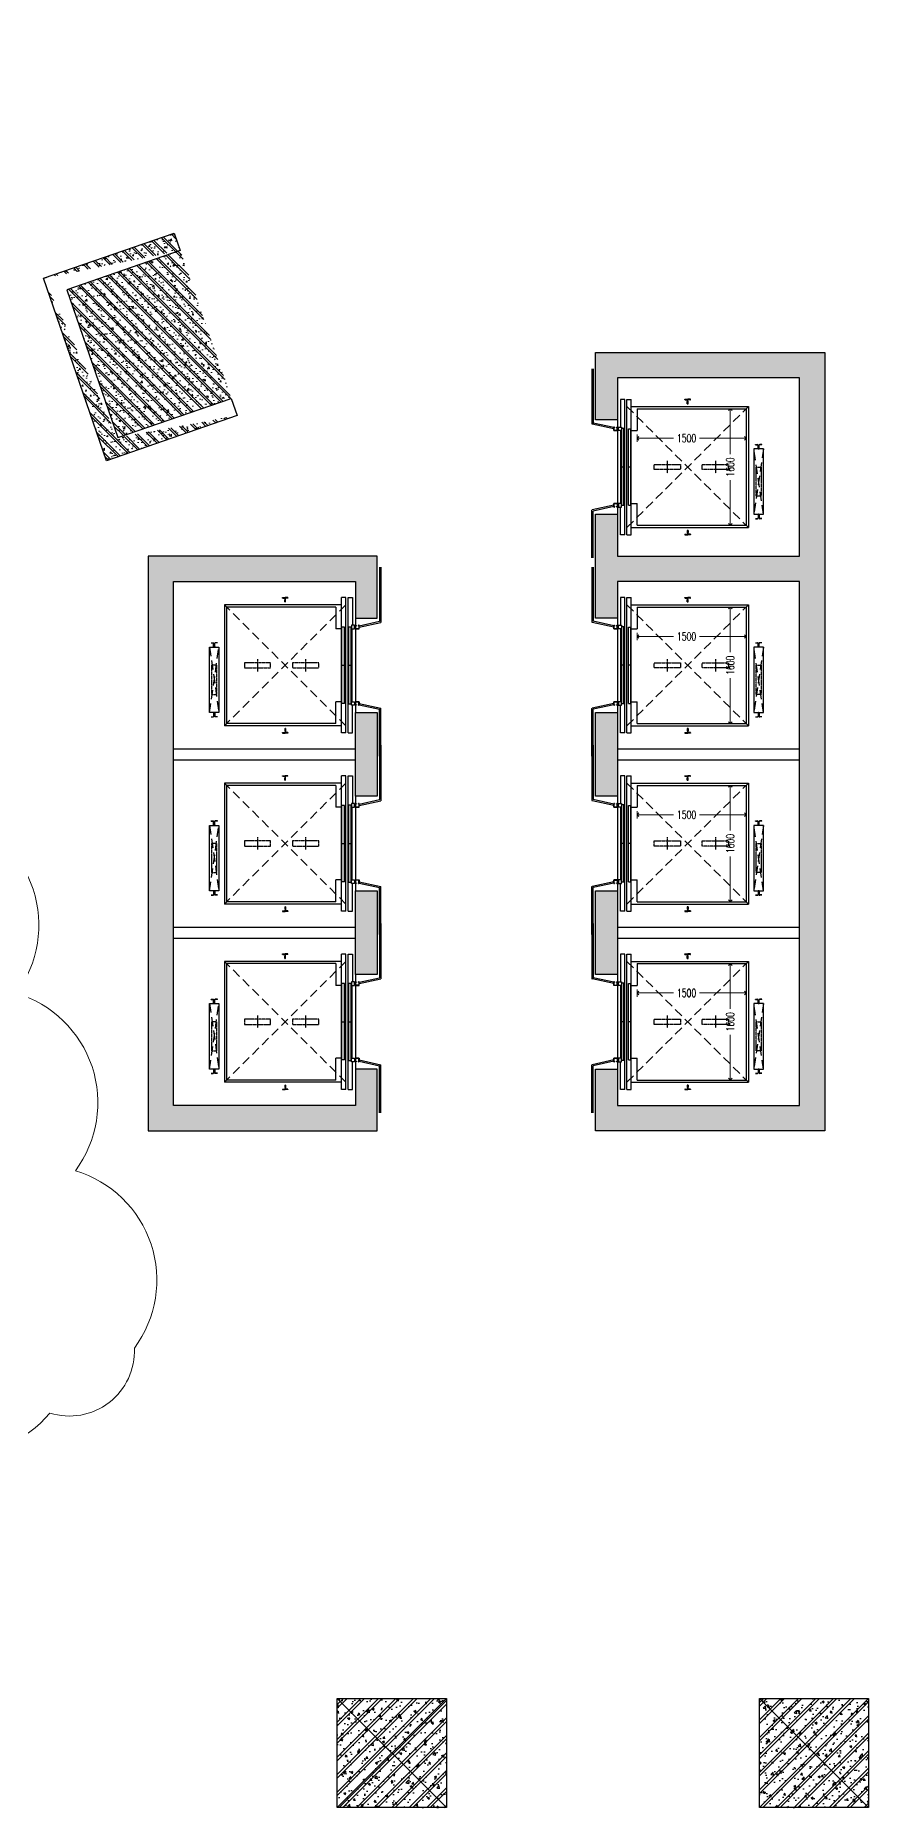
# Model space of a CAD drawing. Header units: millimetres. Extents: x 11689832 to 11802583, y 1023459 to 1173251.
# Drawn here: x 11762137 to 11773583, y 1023459 to 1047816 of the extents above; entities that cross this region are included whole.
import ezdxf

# ---------------------------------------------------------------- set-up
doc = ezdxf.new("R2010")
doc.units = ezdxf.units.MM
doc.header["$MEASUREMENT"] = 0
for name, pattern in [('xref.asix of  podium$0$xref.asix of  podium$0$Xref_ST_MBDV Cot vach 30.7.2022$0$CENTERX2', [4, 2.5, -0.5, 0.5, -0.5]), ('xref.asix of  podium$0$xref.asix of  podium$0$Xref_ST_MBDV Cot vach 30.7.2022$0$HIDDEN', [0.375, 0.25, -0.125]), ('xref.asix of  podium$0$xref.asix of  podium$0$Xref_ST_MBDV Cot vach 30.7.2022$0$PHANTOMX2', [5, 2.5, -0.5, 0.5, -0.5, 0.5, -0.5])]:
    doc.linetypes.add(name, pattern=pattern)
doc.layers.get('0').update_dxf_attribs({"linetype": 'CONTINUOUS', "lineweight": 13})
doc.layers.get('Defpoints').update_dxf_attribs({"color": 5, "linetype": 'CONTINUOUS', "lineweight": 13})
doc.layers.add('KT-Net cot vach', color=6, linetype='CONTINUOUS')
doc.layers.add('thang may block', color=36, linetype='CONTINUOUS')
doc.layers.add('KT-Net thay', color=7, linetype='CONTINUOUS', lineweight=25)
doc.layers.add('KT-Vat lieu', color=250, linetype='CONTINUOUS', lineweight=9)
doc.styles.add('xref.asix of  podium$0$xref.asix of  podium$0$Xref_ST_MBDV Cot vach 30.7.2022$0$DIM', font='vnsimli.shx', dxfattribs={"width": 0.7})
doc.dimstyles.new('xref.asix of  podium$0$xref.asix of  podium$0$Xref_ST_MBDV Cot vach 30.7.2022$0$CCU 1-100 A1', dxfattribs={"dimscale": 100, "dimtxt": 2.2, "dimasz": 1, "dimexe": 1, "dimexo": 0, "dimgap": 1, "dimtad": 1, "dimdec": 0, "dimdsep": 46, "dimtxsty": 'xref.asix of  podium$0$xref.asix of  podium$0$Xref_ST_MBDV Cot vach 30.7.2022$0$DIM', "dimblk1": 'xref.asix of  podium$0$xref.asix of  podium$0$Xref_ST_MBDV Cot vach 30.7.2022$0$_ARCHTICK', "dimblk2": 'xref.asix of  podium$0$xref.asix of  podium$0$Xref_ST_MBDV Cot vach 30.7.2022$0$_ARCHTICK', "dimsah": 1, "dimcen": 0, "dimdle": 1, "dimclrd": 256, "dimclre": 256, "dimclrt": 31, "dimadec": 0, "dimazin": 0, "dimtfac": 1, "dimtdec": 0, "dimtix": 1, "dimtmove": 2, "dimatfit": 3, "dimldrblk": 'xref.asix of  podium$0$xref.asix of  podium$0$Xref_ST_MBDV Cot vach 30.7.2022$0$_ARCHTICK', "dimfxl": 8, "dimtolj": 1, "dimarcsym": 0})

# ---------------------------------------------------------------- blocks, each defined once
blk = doc.blocks.new('*U69')
h = blk.add_hatch()
h.set_pattern_fill('VATLIEU04', color=250, scale=40, style=0, pattern_type=2)
h.set_pattern_definition([(49.99999999999999, (550, -550), (286.9040730403014, -25.10085399303804), [30, -330]), (355, (550, -550), (-55.50053344520001, 300.8768534800047), [24, -264]), (100.4514, (573.908672, -552.091736), (231.4037526856086, 275.7758168243814), [25.496076, -280.4568448]), (46.18420000000001, (550, -470), (426.8964194502578, -66.20760573160723), [45, -495]), (96.6356, (585.574698, -475.5173228), (373.8650822194813, 389.6471483601767), [38.2441152, -420.6852]), (351.1842, (550, -470), (373.8647780534509, 389.6474403701299), [36, -396]), (21, (590, -490), (238.7628208473847, -161.0475562661355), [30, -330]), (326.0000000000001, (590, -490), (97.32613276863269, 290.0600180187412), [24, -264]), (71.4514, (609.8968932, -503.4206424), (336.089051432596, 129.012198683981), [25.496076, -280.4568448]), (37.50000000000001, (550, -550), (4.863942126916267, 133.1575415325246), [0, -260.8, 0, -268, 0, -265]), (7.499999999999999, (550, -550), (105.2278149768594, 157.7646847529441), [0, -152.8, 0, -254.8, 0, -101]), (327.5, (460.8, -550), (213.5289744689636, -9.021948693751902), [0, -100, 0, -312, 0, -414]), (317.5, (420.8, -550), (233.2744677369545, 40.04199293292709), [0, -130, 0, -207.2, 0, -294]), (45, (550, -550), (-120.2081528017131, 120.2081528017131), []), (45, (550, -501), (-120.2081528017131, 120.2081528017131), [])])
h.paths.add_polyline_path([(-475, 475), (1025, 475), (1025, -1025), (-475, -1025)])
at = {"color": 6, "ltscale": 0.25}
blk.add_lwpolyline([(-475, 475), (1025, 475), (1025, -1025), (-475, -1025)], close=True, dxfattribs=at)
at = {"layer": 'Defpoints', "linetype": 'ByBlock', "ltscale": 30}
for p, q in [((1025, 475), (-475, -1025)), ((-475, 475), (1025, -1025))]:
    blk.add_line(p, q, dxfattribs=at)
blk = doc.blocks.new('xref.asix of  podium$0$xref.asix of  podium$0$MBCot-PN-flat-22')
at = {"layer": 'Defpoints'}
blk.add_lwpolyline([(56812.54421791434, -8149.406977008097, -0.52056705), (57623.37714929879, -10588.59381095693, -0.52056705), (58434.21008068509, -13027.78064490599, -0.52056705), (59245.04301206954, -15466.96747885493, -0.52056705), (60055.87594345398, -17906.15431280388, -0.52056705), (60866.70887483843, -20345.34114675294, -0.52056705), (61677.54180622473, -22784.52798070188, -0.52056705), (62488.37473760918, -25223.71481465083, -0.52056705), (63299.20766899362, -27662.90164859989, -0.52056705), (62139.01524112001, -28554.19372277649, -0.52056705), (59577.14106876217, -28344.7106004497, -0.52056705), (57015.26689640619, -28135.2274781228, -0.52056705), (54453.39272405021, -27925.7443557959, -0.52056705), (51891.51855169237, -27716.26123346901, -0.52056705), (49329.64437933639, -27506.77811114211, -0.52056705), (46767.77020697854, -27297.29498881532, -0.52056705), (46112.00171407312, -24927.08179078903, -0.52056705), (45584.60950364545, -22411.34334852058, -0.52056705), (45057.21729321592, -19895.60490625212, -0.52056705), (44529.82508278638, -17379.86646398366, -0.52056705), (44002.43287235871, -14864.12802171521, -0.52056705), (43475.04066192918, -12348.38957944675, -0.52056705), (42947.64845149964, -9832.651137178298, -0.52056705), (42607.05676106736, -8207.978660426103, -0.52056705)], format="xyb", dxfattribs=at)
at = {"layer": 'KT-Net cot vach'}
for p in [(66561.80540549755, -32951.61682704126), (72361.80540549755, -32951.61682704126)]:
    blk.add_blockref('*U69', p, dxfattribs=at)
blk = doc.blocks.new('xref.asix of  podium$0$xref.asix of  podium$0$Xref_ST_MBDV Cot vach 30.7.2022$0$_Open90')
at = {"color": 0, "linetype": 'ByBlock', "lineweight": -2}
for p, q in [((0, 0), (-1, 0)), ((-0.5, 0.5), (0, 0)), ((0, 0), (-0.5, -0.5))]:
    blk.add_line(p, q, dxfattribs=at)
blk = doc.blocks.new('*D48')
at = {"layer": 'Defpoints', "color": 5, "transparency": 16777216}
for p, q in [((-2230.006080747058, 1494.255069668558), (-2230.006080747058, 1595.840436880921)), ((-2180.006080747058, 1545.840436880921), (-1728.427059650542, 1545.840436880921)), ((-780.0060807470581, 1545.840436880921), (-1371.760392983876, 1545.840436880921)), ((-730.0060807470581, 1457.189424305085), (-730.0060807470581, 1595.840436880921))]:
    blk.add_line(p, q, dxfattribs=at)
at = {"layer": 'Defpoints', "color": 0, "transparency": 16777216}
for p in [(-2230.006080747058, 1545.840436880921), (-2230.006080747058, 1494.255069668558, -3.230259272854623e-06), (-730.0060807470581, 1457.189424305085, -3.230259272854623e-06)]:
    blk.add_point(p, dxfattribs=at)
at = {"layer": 'Defpoints', "color": 5, "transparency": 16777216, "xscale": 50, "yscale": 50, "zscale": 50, "rotation": 180}
blk.add_blockref('xref.asix of  podium$0$xref.asix of  podium$0$Xref_ST_MBDV Cot vach 30.7.2022$0$_Open90', (-2230.006080747058, 1545.840436880921), dxfattribs=at)
at = {"layer": 'Defpoints', "color": 5, "transparency": 16777216, "xscale": 50, "yscale": 50, "zscale": 50}
blk.add_blockref('xref.asix of  podium$0$xref.asix of  podium$0$Xref_ST_MBDV Cot vach 30.7.2022$0$_Open90', (-730.0060807470581, 1545.840436880921), dxfattribs=at)
at = {"layer": 'Defpoints', "color": 5, "transparency": 16777216, "insert": (-1550.093726317209, 1545.840436880921), "char_height": 110, "attachment_point": 5, "style": 'xref.asix of  podium$0$xref.asix of  podium$0$Xref_ST_MBDV Cot vach 30.7.2022$0$DIM'}
blk.add_mtext('\\A1;1500', dxfattribs=at)
blk = doc.blocks.new('xref.asix of  podium$0$xref.asix of  podium$0$Xref_ST_MBDV Cot vach 30.7.2022$0$_ARCHTICK')
at = {"color": 0, "linetype": 'ByBlock', "const_width": 0.15}
blk.add_lwpolyline([(-0.5, -0.5), (0.5, 0.5)], dxfattribs=at)
blk = doc.blocks.new('*D49')
at = {"layer": 'Defpoints', "color": 5, "transparency": 16777216}
for p, q in [((-879.0568600945994, 1950.002331897217), (-1000.172690610199, 1950.002331897217)), ((-950.1726906101993, 1900.002331897217), (-950.1726906101992, 1328.335665230491)), ((-950.172690610199, 400.0023318972127), (-950.1726906101991, 971.6689985638246)), ((-879.0568600945994, 350.0023318972127), (-1000.172690610199, 350.0023318972126))]:
    blk.add_line(p, q, dxfattribs=at)
at = {"layer": 'Defpoints', "color": 0, "transparency": 16777216}
for p in [(-879.0568600945994, 1950.002331897217, -3.230259272854623e-06), (-950.172690610199, 350.0023318972126), (-879.0568600945994, 350.0023318972127, -3.230259272854622e-06)]:
    blk.add_point(p, dxfattribs=at)
at = {"layer": 'Defpoints', "color": 5, "transparency": 16777216, "xscale": 50, "yscale": 50, "zscale": 50}
for p, rotation in [((-950.1726906101993, 1950.002331897217), 90), ((-950.172690610199, 350.0023318972126), 270)]:
    blk.add_blockref('xref.asix of  podium$0$xref.asix of  podium$0$Xref_ST_MBDV Cot vach 30.7.2022$0$_Open90', p, dxfattribs=dict(at, rotation=rotation))
at = {"layer": 'Defpoints', "color": 5, "transparency": 16777216, "insert": (-950.1726906088297, 1150.002331897158), "char_height": 110, "attachment_point": 5, "rotation": 90, "style": 'xref.asix of  podium$0$xref.asix of  podium$0$Xref_ST_MBDV Cot vach 30.7.2022$0$DIM'}
blk.add_mtext('\\A1;1600', dxfattribs=at)
blk = doc.blocks.new('xref.asix of  podium$0$xref.asix of  podium$0$Xref_ST_MBDV Cot vach 30.7.2022$0$TM 1000kg')
at = {"layer": 'thang may block'}
for p, q in [((-2849.992175524749, 2500.000000000007), (-2849.992175524298, 1742.237188449821)), ((-2831.992175524923, 2500.000000000007), (-2831.992175524298, 1754.380282491551)), ((-2849.992175524298, 1742.237188449821), (-2846.992175522784, 1742.237188449821)), ((-2846.992175522784, 1742.237188449821), (-2846.992175522784, 1739.237188449821)), ((-2550.006080747044, 1674.237188449821), (-2846.992175522784, 1739.237188449821)), ((-2550.006080747044, 1692.663264479774), (-2831.992175524298, 1754.380282491551)), ((-2499.992175525869, 1800.000000000007), (-2500.000000003725, 500.0000000000073)), ((-2849.992175524298, 557.7628115501939), (-2846.992175522784, 557.7628115501939)), ((-2849.992175524705, -99.9999999999909), (-2849.992175524298, 557.7628115501939)), ((-2550.006080747044, 625.7628115501939), (-2846.992175522784, 560.7628115501939)), ((-2846.992175522784, 557.7628115501939), (-2846.992175522784, 560.7628115501939)), ((-2550.006080747044, 607.3367355202427), (-2831.992175524298, 545.6197175084671)), ((-2831.992175524851, -99.99999999998909), (-2831.992175524298, 545.6197175084671))]:
    blk.add_line(p, q, dxfattribs=at)
at = {"layer": 'thang may block', "linetype": 'Continuous', "ltscale": 2}
for p, q in [((-2460.006080747058, 2080.002331897216, -3.230259272854623e-06), (-2460.006080747058, 1700.002331897216, -3.230259272854623e-06)), ((-2400.006080747058, 2080.002331897216, -3.230259272854623e-06), (-2460.006080747058, 2080.002331897216, -3.230259272854623e-06)), ((-2400.006080747058, 220.0023318972126, -3.230259272854623e-06), (-2400.006080747058, 2080.002331897216, -3.230259272854623e-06)), ((-2370.006080747058, 220.0023318972126, -3.230259272854623e-06), (-2370.006080747058, 2080.002331897216, -3.230259272854623e-06)), ((-2370.006080747058, 2080.002331897216, -3.230259272854623e-06), (-2310.006080747058, 2080.002331897216, -3.230259272854623e-06)), ((-2310.006080747058, 220.0023318972126, -3.230259272854623e-06), (-2310.006080747058, 2080.002331897216, -3.230259272854623e-06)), ((-2310.006080747058, 1981.002331897216, -3.230259272854623e-06), (-700.0060807470581, 1981.002331897216, -3.230259272854623e-06)), ((-2230.006080747058, 1950.002331897216, -3.230259272854623e-06), (-730.0060807470581, 1950.002331897216, -3.230259272854623e-06)), ((-2230.006080747058, 1950.002331897216, -3.230259272854623e-06), (-2230.006080747058, 1650.002331897216, -3.230259272854623e-06)), ((-730.0060807470581, 1950.002331897216, -3.230259272854623e-06), (-730.0060807470581, 350.0023318972126, -3.230259272854623e-06)), ((-700.0060807470581, 1981.002331897216, -3.230259272854623e-06), (-700.0060807470581, 319.0023318972126, -3.230259272854623e-06)), ((-2455.006080747058, 650.0023318972162, -3.230259272854623e-06), (-2455.006080747058, 1650.002331897216, -3.230259272854623e-06)), ((-2441.259975502442, 620.0023318972162, -3.230259272854623e-06), (-2441.259975502442, 1680.002331897216, -3.230259272854623e-06)), ((-2411.006080747058, 1680.002331897216, -3.230259272854623e-06), (-2441.259975502442, 1680.002331897216, -3.230259272854623e-06)), ((-2411.006080747058, 620.0023318972162, -3.230259272854623e-06), (-2411.006080747058, 1680.002331897216, -3.230259272854623e-06)), ((-2348.006080747058, 625.0023318972162, -3.230259272854623e-06), (-2348.006080747058, 1675.002331897216, -3.230259272854623e-06)), ((-2348.006080747058, 1675.002331897216, -3.230259272854623e-06), (-2314.006080747058, 1675.002331897216, -3.230259272854623e-06)), ((-2314.006080747058, 625.0023318972162, -3.230259272854623e-06), (-2314.006080747058, 1675.002331897216, -3.230259272854623e-06)), ((-2310.006080747058, 1650.002331897216, -3.230259272854623e-06), (-2230.006080747058, 1650.002331897216, -3.230259272854623e-06)), ((-2411.006080747058, 1150.002331897216, -3.230259272854623e-06), (-2441.259975502428, 1150.002331897216, -3.230259272854623e-06)), ((-2314.006080747058, 1150.002331897216, -3.230259272854623e-06), (-2348.006080747058, 1150.002331897216, -3.230259272854623e-06)), ((-2460.006080747058, 220.0023318972126, -3.230259272854623e-06), (-2460.006080747058, 600.0023318972162, -3.230259272854623e-06)), ((-2411.006080747058, 620.0023318972162, -3.230259272854623e-06), (-2441.259975502442, 620.0023318972162, -3.230259272854623e-06)), ((-2348.006080747058, 625.0023318972162, -3.230259272854623e-06), (-2314.006080747058, 625.0023318972162, -3.230259272854623e-06)), ((-2310.006080747058, 650.0023318972162, -3.230259272854623e-06), (-2230.006080747058, 650.0023318972162, -3.230259272854623e-06)), ((-2230.006080747058, 350.0023318972126, -3.230259272854623e-06), (-2230.006080747058, 650.0023318972162, -3.230259272854623e-06)), ((-2310.006080747058, 319.0023318972126, -3.230259272854623e-06), (-700.0060807470581, 319.0023318972126, -3.230259272854623e-06)), ((-2230.006080747058, 350.0023318972126, -3.230259272854623e-06), (-730.0060807470581, 350.0023318972126, -3.230259272854623e-06)), ((-2400.006080747058, 220.0023318972126, -3.230259272854623e-06), (-2460.006080747058, 220.0023318972126, -3.230259272854623e-06)), ((-2370.006080747058, 220.0023318972126, -3.230259272854623e-06), (-2310.006080747058, 220.0023318972126, -3.230259272854623e-06))]:
    blk.add_line(p, q, dxfattribs=at)
at = {"layer": 'thang may block', "linetype": 'xref.asix of  podium$0$xref.asix of  podium$0$Xref_ST_MBDV Cot vach 30.7.2022$0$HIDDEN', "ltscale": 500}
for p, q in [((-2370.006080747058, 1981.002331897216, -3.230259272854623e-06), (-700.0060807470581, 319.0023318972126, -3.230259272854623e-06)), ((-2370.006080747058, 319.0023318972126, -3.230259272854623e-06), (-700.0060807470581, 1981.002331897216, -3.230259272854623e-06)), ((-495.0060807470581, 1400.002331897216, -3.230259272854623e-06), (-625.0060807470581, 500.0023318972162, -3.230259272854623e-06)), ((-495.0060807470581, 500.0023318972162, -3.230259272854623e-06), (-625.0060807470581, 1400.002331897216, -3.230259272854623e-06))]:
    blk.add_line(p, q, dxfattribs=at)
at = {"layer": 'thang may block', "linetype": 'Continuous'}
for p, q in [((-1572.506080747058, 2077.002331897216, -3.230259272854623e-06), (-1572.506080747058, 2082.002331897216, -3.230259272854623e-06)), ((-1572.506080747058, 2082.002331897216, -3.230259272854623e-06), (-1535.006080747058, 2082.002331897216, -3.230259272854623e-06)), ((-1569.506080747058, 2074.002331897216, -3.230259272854623e-06), (-1540.066080747114, 2070.902331897239, -3.230259272854623e-06)), ((-1540.006080747058, 2021.002331897216, -3.230259272854623e-06), (-1540.006080747058, 2050.002331897216, -3.230259272854623e-06)), ((-1539.006080747058, 2020.002331897216, -3.230259272854623e-06), (-1535.006080747058, 2020.002331897216, -3.230259272854623e-06)), ((-1537.066080747114, 2054.123071325659, -3.230259272854623e-06), (-1537.066080747114, 2067.902331897239, -3.230259272854623e-06)), ((-1497.506080747058, 2082.002331897216, -3.230259272854623e-06), (-1535.006080747058, 2082.002331897216, -3.230259272854623e-06)), ((-1531.006080747058, 2020.002331897216, -3.230259272854623e-06), (-1535.006080747058, 2020.002331897216, -3.230259272854623e-06)), ((-1532.946080747002, 2054.123071325659, -3.230259272854623e-06), (-1532.946080747002, 2067.902331897239, -3.230259272854623e-06)), ((-1530.006080747058, 2021.002331897216, -3.230259272854623e-06), (-1530.006080747058, 2050.002331897216, -3.230259272854623e-06)), ((-1500.506080747058, 2074.002331897216, -3.230259272854623e-06), (-1529.946080747002, 2070.902331897239, -3.230259272854623e-06)), ((-1497.506080747058, 2077.002331897216, -3.230259272854623e-06), (-1497.506080747058, 2082.002331897216, -3.230259272854623e-06)), ((-603.5060807470581, 1460.002341897176, -3.230259272854623e-06), (-574.406080746965, 1460.002341897176, -3.230259272854623e-06)), ((-603.5060807470581, 1456.802341897223, -3.230259272854623e-06), (-603.5060807470581, 1460.002341897176, -3.230259272854623e-06)), ((-603.5060807470581, 1456.802341897223, -3.230259272854623e-06), (-574.406080746965, 1456.802341897223, -3.230259272854623e-06)), ((-568.2060807470116, 1406.202341897246, -3.230259272854623e-06), (-568.2060807470116, 1450.602341897153, -3.230259272854623e-06)), ((-565.0060807470581, 1406.202341897246, -3.230259272854623e-06), (-565.0060807470581, 1450.602341897153, -3.230259272854623e-06)), ((-558.0060807470581, 1403.202341897246, -3.230259272854623e-06), (-562.0060807470581, 1403.202341897246, -3.230259272854623e-06)), ((-558.0060807470581, 1400.002341897176, -3.230259272854623e-06), (-562.0060807470581, 1400.002341897176, -3.230259272854623e-06)), ((-555.0060807470581, 1406.202341897246, -3.230259272854623e-06), (-555.0060807470581, 1450.602341897153, -3.230259272854623e-06)), ((-551.8060807471047, 1406.202341897246, -3.230259272854623e-06), (-551.8060807471047, 1450.602341897153, -3.230259272854623e-06)), ((-516.5060807470581, 1460.002341897176, -3.230259272854623e-06), (-545.6060807471513, 1460.002341897176, -3.230259272854623e-06)), ((-516.5060807470581, 1456.802341897223, -3.230259272854623e-06), (-545.6060807471513, 1456.802341897223, -3.230259272854623e-06)), ((-516.5060807470581, 1456.802341897223, -3.230259272854623e-06), (-516.5060807470581, 1460.002341897176, -3.230259272854623e-06)), ((-568.2060807470116, 493.8023218971866, -3.230259272854623e-06), (-568.2060807470116, 449.4023218972798, -3.230259272854623e-06)), ((-565.0060807470581, 493.8023218971866, -3.230259272854623e-06), (-565.0060807470581, 449.4023218972798, -3.230259272854623e-06)), ((-558.0060807470581, 500.0023218971401, -3.230259272854623e-06), (-562.0060807470581, 500.0023218971401, -3.230259272854623e-06)), ((-558.0060807470581, 496.8023218971866, -3.230259272854623e-06), (-562.0060807470581, 496.8023218971866, -3.230259272854623e-06)), ((-555.0060807470581, 493.8023218971866, -3.230259272854623e-06), (-555.0060807470581, 449.4023218972798, -3.230259272854623e-06)), ((-551.8060807471047, 493.8023218971866, -3.230259272854623e-06), (-551.8060807471047, 449.4023218972798, -3.230259272854623e-06)), ((-1540.006080747058, 279.0023318972126, -3.230259272854623e-06), (-1540.006080747058, 250.0023318972126, -3.230259272854623e-06)), ((-1539.006080747058, 280.0023318972126, -3.230259272854623e-06), (-1535.006080747058, 280.0023318972126, -3.230259272854623e-06)), ((-1537.066080747114, 245.8815924687697, -3.230259272854623e-06), (-1537.066080747114, 232.1023318971893, -3.230259272854623e-06)), ((-1531.006080747058, 280.0023318972126, -3.230259272854623e-06), (-1535.006080747058, 280.0023318972126, -3.230259272854623e-06)), ((-1532.946080747002, 245.8815924687697, -3.230259272854623e-06), (-1532.946080747002, 232.1023318971893, -3.230259272854623e-06)), ((-1530.006080747058, 279.0023318972126, -3.230259272854623e-06), (-1530.006080747058, 250.0023318972126, -3.230259272854623e-06)), ((-603.5060807470581, 443.2023218972099, -3.230259272854623e-06), (-574.406080746965, 443.2023218972099, -3.230259272854623e-06)), ((-603.5060807470581, 440.0023218971401, -3.230259272854623e-06), (-574.406080746965, 440.0023218971401, -3.230259272854623e-06)), ((-516.5060807470581, 443.2023218972099, -3.230259272854623e-06), (-545.6060807471513, 443.2023218972099, -3.230259272854623e-06)), ((-516.5060807470581, 440.0023218971401, -3.230259272854623e-06), (-545.6060807471513, 440.0023218971401, -3.230259272854623e-06)), ((-1572.506080747058, 223.0023318972126, -3.230259272854623e-06), (-1572.506080747058, 218.0023318972126, -3.230259272854623e-06)), ((-1572.506080747058, 218.0023318972126, -3.230259272854623e-06), (-1535.006080747058, 218.0023318972126, -3.230259272854623e-06)), ((-1569.506080747058, 226.0023318972126, -3.230259272854623e-06), (-1540.066080747114, 229.1023318971893, -3.230259272854623e-06)), ((-1497.506080747058, 218.0023318972126, -3.230259272854623e-06), (-1535.006080747058, 218.0023318972126, -3.230259272854623e-06)), ((-1500.506080747058, 226.0023318972126, -3.230259272854623e-06), (-1529.946080747002, 229.1023318971893, -3.230259272854623e-06)), ((-1497.506080747058, 223.0023318972126, -3.230259272854623e-06), (-1497.506080747058, 218.0023318972126, -3.230259272854623e-06))]:
    blk.add_line(p, q, dxfattribs=at)
at = {"layer": 'thang may block', "linetype": 'xref.asix of  podium$0$xref.asix of  podium$0$Xref_ST_MBDV Cot vach 30.7.2022$0$CENTERX2'}
for p, q in [((-1815.006080747058, 1236.002331897216, -3.230259272854623e-06), (-1815.006080747058, 1066.653990867846, -3.230259272854623e-06)), ((-1155.006080747058, 1236.002331897216, -3.230259272854623e-06), (-1155.006080747058, 1066.653990867846, -3.230259272854623e-06))]:
    blk.add_line(p, q, dxfattribs=at)
at = {"layer": 'thang may block', "const_width": 2}
for points in [[(-2846.992175522784, 1742.237188449821), (-2831.992175524298, 1754.380282491551)], [(-2846.992175522784, 557.7628115501939), (-2831.992175524298, 545.6197175084671)]]:
    blk.add_lwpolyline(points, dxfattribs=at)
at = {"layer": 'thang may block', "ltscale": 2}
for points in [[(-2510.006080747044, 1700.002331897216), (-2500.006080747044, 1700.002331897216), (-2500.006080747044, 1650.002331897216), (-2550.006080747044, 1650.002331897216), (-2550.006080747044, 1700.002331897216), (-2540.006080747044, 1700.002331897216), (-2540.006080747044, 1690.002331897216), (-2541.60608074702, 1690.002331897216), (-2541.60608074702, 1698.402331897356), (-2548.406080747067, 1698.402331897356), (-2548.406080747067, 1651.602331897309), (-2501.60608074702, 1651.602331897309), (-2501.60608074702, 1698.402331897356), (-2508.406080747067, 1698.402331897356), (-2508.406080747067, 1690.002331897216), (-2510.006080747044, 1690.002331897216)], [(-2510.006080747044, 599.9976681027983), (-2500.006080747044, 599.9976681027983), (-2500.006080747044, 649.9976681027983), (-2550.006080747044, 649.9976681027983), (-2550.006080747044, 599.9976681027983), (-2540.006080747044, 599.9976681027983), (-2540.006080747044, 609.9976681027983), (-2541.60608074702, 609.9976681027983), (-2541.60608074702, 601.5976681026586), (-2548.406080747067, 601.5976681026586), (-2548.406080747067, 648.3976681027052), (-2501.60608074702, 648.3976681027052), (-2501.60608074702, 601.5976681026586), (-2508.406080747067, 601.5976681026586), (-2508.406080747067, 609.9976681027983), (-2510.006080747044, 609.9976681027983)]]:
    blk.add_lwpolyline(points, close=True, dxfattribs=at)
at = {"layer": 'thang may block', "linetype": 'Continuous', "ltscale": 2, "elevation": -3.230261762599158e-06}
for points in [[(-2485.00608074879, 1700.002331897216), (-2445.00608074879, 1700.002331897216), (-2445.00608074879, 1650.002331897216), (-2485.00608074879, 1650.002331897216)], [(-495.0060807470581, 1400.002331897216), (-625.0060807470581, 1400.002331897216), (-625.0060807470581, 500.0023318972162), (-495.0060807470581, 500.0023318972162)], [(-2485.00608074879, 600.0023318972162), (-2445.00608074879, 600.0023318972162), (-2445.00608074879, 650.0023318972162), (-2485.00608074879, 650.0023318972162)]]:
    blk.add_lwpolyline(points, close=True, dxfattribs=at)
at = {"layer": 'thang may block', "linetype": 'xref.asix of  podium$0$xref.asix of  podium$0$Xref_ST_MBDV Cot vach 30.7.2022$0$PHANTOMX2', "elevation": -3.230261762599158e-06}
for points in [[(-1635.006080747058, 1186.002331897216), (-1635.006080747058, 1114.002331897333), (-1995.006080747058, 1114.002331897333), (-1995.006080747058, 1186.002331897216)], [(-975.0060807470581, 1186.002331897216), (-975.0060807470581, 1114.002331897333), (-1335.006080747058, 1114.002331897333), (-1335.006080747058, 1186.002331897216)], [(-524.0060807470581, 1150.002331897216), (-524.0060807470581, 750.0023318972162), (-596.0060807470581, 750.0023318972162), (-596.0060807470581, 1150.002331897216)]]:
    blk.add_lwpolyline(points, close=True, dxfattribs=at)
at = {"layer": 'thang may block', "linetype": 'Continuous'}
for centre, radius, start, end in [((-1569.506080747058, 2077.002331897216, -3.230259272854623e-06), 3, 180, 270), ((-1540.066080747114, 2067.902331897239, -3.230259272854623e-06), 3, 0, 90), ((-1542.280197382381, 2054.7339947371, -3.230259272854623e-06), 5.24978472904255, 295.6697211345437, 353.3172836214693), ((-1539.006080747058, 2021.002331897216, -3.230259272854623e-06), 1, 180, 270), ((-1529.946080747002, 2067.902331897239, -3.230259272854623e-06), 3, 90, 180), ((-1527.731964111736, 2054.7339947371, -3.230259272854623e-06), 5.24978472904255, 186.6827163785307, 244.3302788654563), ((-1531.006080747058, 2021.002331897216, -3.230259272854623e-06), 1, 270, 0), ((-1500.506080747058, 2077.002331897216, -3.230259272854623e-06), 3, 270, 0), ((-574.406080746965, 1450.602341897153, -3.230259272854623e-06), 9.399999999997844, 0, 90), ((-574.406080746965, 1450.602341897153, -3.230259272854623e-06), 6.19999999999734, 0, 90), ((-562.0060807470581, 1406.202341897246, -3.230259272854623e-06), 6.20000000000076, 180, 270), ((-562.0060807470581, 1406.202341897246, -3.230259272854623e-06), 2.999999999999834, 180, 270), ((-558.0060807470581, 1406.202341897246, -3.230259272854623e-06), 3.000000000000045, 270, 0), ((-558.0060807470581, 1406.202341897246, -3.230259272854623e-06), 6.19999999999713, 270, 0), ((-545.6060807471513, 1450.602341897153, -3.230259272854623e-06), 9.400000000001475, 90, 180), ((-545.6060807471513, 1450.602341897153, -3.230259272854623e-06), 6.200000000004374, 90, 180), ((-562.0060807470581, 493.8023218971866, -3.230259272854623e-06), 6.20000000000076, 90, 180), ((-562.0060807470581, 493.8023218971866, -3.230259272854623e-06), 2.999999999999834, 90, 180), ((-558.0060807470581, 493.8023218971866, -3.230259272854623e-06), 6.19999999999713, 0, 90), ((-558.0060807470581, 493.8023218971866, -3.230259272854623e-06), 3.000000000000045, 0, 90), ((-1539.006080747058, 279.0023318972126, -3.230259272854623e-06), 1, 90, 180), ((-1542.280197382381, 245.2706690573286, -3.230259272854623e-06), 5.24978472904255, 6.682716378530666, 64.33027886545624), ((-1527.731964111736, 245.2706690573286, -3.230259272854623e-06), 5.24978472904255, 115.6697211345438, 173.3172836214693), ((-1531.006080747058, 279.0023318972126, -3.230259272854623e-06), 1, 0, 90), ((-574.406080746965, 449.4023218972798, -3.230259272854623e-06), 6.19999999999734, 270, 0), ((-574.406080746965, 449.4023218972798, -3.230259272854623e-06), 9.399999999997844, 270, 0), ((-545.6060807471513, 449.4023218972798, -3.230259272854623e-06), 9.400000000001475, 180, 270), ((-545.6060807471513, 449.4023218972798, -3.230259272854623e-06), 6.200000000004374, 180, 270), ((-1569.506080747058, 223.0023318972126, -3.230259272854623e-06), 3, 90, 180), ((-1540.066080747114, 232.1023318971893, -3.230259272854623e-06), 3, 270, 0), ((-1529.946080747002, 232.1023318971893, -3.230259272854623e-06), 3, 180, 270), ((-1500.506080747058, 223.0023318972126, -3.230259272854623e-06), 3, 0, 90)]:
    blk.add_arc(centre, radius, start, end, dxfattribs=at)
at = {"layer": 'Defpoints', "color": 5}
for base, p1, p2, angle, picture, middle in [((-950.172690610199, 350.0023318972126), (-879.056860094599, 1950.002331897216, -3.230259272854623e-06), (-879.056860094599, 350.0023318972126, -3.230259272854622e-06), 90, '*D49', (-950.1726906088297, 1150.002331897158)), ((-2230.006080747058, 1545.840436880921), (-730.0060807470581, 1457.189424305085, -3.230259272854623e-06), (-2230.006080747058, 1494.255069668558, -3.230259272854623e-06), 180, '*D48', (-1550.093726317209, 1545.840436880921))]:
    dim = blk.add_linear_dim(base=base, p1=p1, p2=p2, angle=angle, dimstyle='xref.asix of  podium$0$xref.asix of  podium$0$Xref_ST_MBDV Cot vach 30.7.2022$0$CCU 1-100 A1', override={"dimscale": 50, "dimblk1": 'xref.asix of  podium$0$xref.asix of  podium$0$Xref_ST_MBDV Cot vach 30.7.2022$0$_Open90', "dimblk2": 'xref.asix of  podium$0$xref.asix of  podium$0$Xref_ST_MBDV Cot vach 30.7.2022$0$_Open90', "dimclrd": 5, "dimclre": 5, "dimclrt": 5, "dimlwd": 65535, "dimlwe": 65535}, dxfattribs=at)
    dim.commit()
    dim.dimension.update_dxf_attribs({"geometry": picture, "text_midpoint": middle, "dimtype": 128})

msp = doc.modelspace()

# ---------------------------------------------------------------- hatches: boundary and pattern name
at = {"layer": 'KT-Vat lieu'}
h = msp.add_hatch(dxfattribs=at)
h.set_pattern_fill('1BETONG2-BOP', color=250, scale=30, angle=1.959221683781526e-11, style=0, pattern_type=2)
h.set_pattern_definition([(50.0000000000196, (11880145.60706415, 838243.7381321951), (215.1780547802325, -18.82564049470495), [22.5, -247.5]), (355.0000000000196, (11880145.60706415, 838243.7381321951), (-41.62540008397717, 225.6576401099893), [18, -198]), (100.4514000000195, (11880163.53856815, 838242.169330195), (173.5528145141357, 206.8318626183454), [19.122057, -210.3426336]), (46.18420000001959, (11880145.60706415, 838303.7381321951), (320.1723145877103, -49.65570429859594), [33.75, -371.25]), (96.63560000001934, (11880172.28808765, 838299.600140095), (280.3988116645111, 292.2353612702284), [28.68308639999998, -315.5138999999996]), (351.1842000000196, (11880145.60706415, 838303.7381321951), (280.3985835399882, 292.2355802776933), [27, -297]), (21.00000000001959, (11880175.60706415, 838288.7381321951), (179.0721156355798, -120.7856671995404), [22.5, -247.5]), (226.0000000000196, (11880175.60706415, 838288.7381321951), (201.5646367418432, -109.6619427481084), [18, -198]), (71.4514000000196, (11880190.52973405, 838278.672650395), (252.0667885744139, 96.7591490130719), [19.122057, -210.3426336]), (67.5000000000196, (11880145.60706415, 838243.7381321951), (-46.77485499139181, 88.31233855206342), [0, -195.6, 0, -201, 0, -198.75]), (4.500000000019592, (11880145.60706415, 838243.7381321951), (85.00527716358108, 114.0309565615529), [0, -114.5999999999986, 0, -191.0999999999972, 0, -75.7499999999986]), (327.5000000000196, (11880078.70706415, 838243.7381321948), (160.146730851725, -6.766461520259165), [0, -74.9999999999986, 0, -233.9999999999972, 0, -310.4999999999944]), (317.5000000000196, (11880048.70706415, 838243.7381321948), (174.9558508027056, 30.03149469975515), [0, -97.5, 0, -155.4, 0, -220.5]), (315.0000000000196, (11880145.60706415, 838243.7381321951), (90.15611460125399, 90.15611460131564), []), (315.0000000000196, (11880145.60706415, 838280.4881321951), (90.15611460125399, 90.15611460131564), [])])
edge = h.paths.add_edge_path()
edge.add_line((11764043.74374202, 1045096.739189148), (11762247.81138446, 1044476.697011401))
edge.add_line((11764125.33025891, 1044860.426490877), (11762565.69269147, 1044321.964539143))
edge.add_line((11763112.60269283, 1041971.811781171), (11762246.11446347, 1044481.566815579))
edge.add_line((11763267.32493164, 1042289.709527036), (11762565.69269147, 1044321.964539143))
edge.add_line((11763112.60269283, 1041971.811781171), (11764908.54898261, 1042591.858877108))
edge.add_line((11763267.32493164, 1042289.709527036), (11764826.96249907, 1042828.17147877))
edge.add_line((11764826.96249907, 1042828.17147877), (11764908.54898261, 1042591.858877108))
edge.add_line((11764125.33025891, 1044860.426490877), (11764043.74374202, 1045096.739189148))
h = msp.add_hatch(dxfattribs=at)
h.set_pattern_fill('BTCT', color=256, scale=30)
h.set_pattern_definition([(49.99999999999999, (11806756.15173641, 1015288.920659328), (215.178054780226, -18.82564049477853), [22.5, -247.5]), (355, (11806756.15173641, 1015288.920659328), (-41.6254000839, 225.6576401100035), [18, -198]), (100.4514, (11806774.08324041, 1015287.351857328), (173.5528145142065, 206.8318626182861), [19.122057, -210.3426336]), (46.18420000000002, (11806756.15173641, 1015348.920659328), (320.1723145876933, -49.65570429870542), [33.74999999999988, -371.249999999999]), (96.6356, (11806782.83275991, 1015344.782667228), (280.398811664611, 292.2353612701325), [28.6830864, -315.5139]), (351.1842, (11806756.15173641, 1015348.920659328), (280.3985835400882, 292.2355802775974), [27, -297]), (21, (11806786.15173641, 1015333.920659328), (179.0721156355385, -120.7856671996016), [22.5, -247.5]), (326.0000000000001, (11806786.15173641, 1015333.920659328), (72.99459957647451, 217.5450135140559), [18, -198]), (71.4514, (11806801.07440631, 1015323.855177528), (252.066788574447, 96.75914901298572), [19.122057, -210.3426336]), (37.50000000000001, (11806756.15173641, 1015288.920659328), (3.647956595187201, 99.86815614939344), [0, -195.6, 0, -201, 0, -198.75]), (7.499999999999999, (11806756.15173641, 1015288.920659328), (78.92086123264458, 118.3235135647081), [0, -114.6, 0, -191.1, 0, -75.75]), (327.5, (11806689.25173641, 1015288.920659328), (160.1467308517227, -6.766461520313927), [0, -75, 0, -234, 0, -310.5]), (317.5, (11806659.25173641, 1015288.920659328), (174.9558508027159, 30.03149469969532), [0, -97.5, 0, -155.4, 0, -220.5]), (45, (11806756.15173641, 1015288.920659328), (-79.5495128834866, 79.5495128834866), []), (45, (11806809.18474491, 1015288.920659328), (-79.5495128834866, 79.5495128834866), [])])
h.paths.add_polyline_path([(11769833.10185643, 1034909.335238121), (11770133.10185643, 1034909.335238121), (11770133.10185643, 1036059.335238121), (11769833.10185643, 1036059.335238121)], flags=17)
h.paths.add_polyline_path([(11770133.10185643, 1038509.335238121), (11769833.10185643, 1038509.335238121), (11769833.10185643, 1037359.335238121), (11770133.10185643, 1037359.335238121)], flags=17)
h.paths.add_polyline_path([(11769833.10185643, 1039809.335238121), (11770133.10185643, 1039809.335238121), (11770133.10185643, 1040309.335238121), (11772633.10185644, 1040309.335238122), (11772633.10185644, 1033109.335238122), (11770133.10185644, 1033109.335238121), (11770133.10185644, 1033609.335238121), (11769833.10185644, 1033609.335238121), (11769833.10185644, 1032759.335238121), (11772983.10185644, 1032759.335238122), (11772983.10185644, 1043459.335238122), (11769833.10185643, 1043459.335238121), (11769833.10185643, 1042534.335238122), (11770133.10185643, 1042534.335238122), (11770133.10185643, 1043109.335238121), (11772633.10185644, 1043109.335238122), (11772633.10185644, 1040659.335238122), (11770133.10185643, 1040659.335238121), (11770133.10185643, 1041234.335238122), (11769833.10185643, 1041234.335238122)])
h.paths.add_polyline_path([(11766533.10185644, 1033109.33523812), (11764033.10185644, 1033109.335238119), (11764033.10185643, 1040309.335238119), (11766533.10185643, 1040309.33523812), (11766533.10185643, 1039809.335238121), (11766833.10185643, 1039809.335238121), (11766833.10185643, 1040659.33523812), (11763683.10185643, 1040659.335238119), (11763683.10185644, 1032759.335238119), (11766833.10185644, 1032759.33523812), (11766833.10185644, 1033609.335238121), (11766533.10185644, 1033609.335238121)])
h.paths.add_polyline_path([(11766533.10185643, 1034909.335238121), (11766833.10185643, 1034909.335238121), (11766833.10185643, 1036059.335238121), (11766533.10185643, 1036059.335238121)], flags=17)
h.paths.add_polyline_path([(11766533.10185643, 1037359.335238121), (11766833.10185643, 1037359.335238121), (11766833.10185643, 1038509.335238121), (11766533.10185643, 1038509.335238121)], flags=17)

# ---------------------------------------------------------------- linework, layer by layer
at = {"layer": 'KT-Net cot vach'}
for points in [[(11763267.32493164, 1042289.709527036), (11764826.96249907, 1042828.17147877), (11764908.54898261, 1042591.858877108), (11763112.60269283, 1041971.811781171), (11762246.11446347, 1044481.566815579), (11764043.74374202, 1045096.739189148), (11764125.33025891, 1044860.426490877), (11762565.69269147, 1044321.964539143)], [(11769833.10185643, 1042534.335238122), (11769833.10185643, 1043459.335238121), (11772983.10185644, 1043459.335238122), (11772983.10185644, 1032759.335238122), (11769833.10185644, 1032759.335238121), (11769833.10185644, 1033609.335238121), (11770133.10185644, 1033609.335238121), (11770133.10185644, 1033109.335238121), (11772633.10185644, 1033109.335238122), (11772633.10185644, 1040309.335238122), (11770133.10185643, 1040309.335238121), (11770133.10185643, 1039809.335238121), (11769833.10185643, 1039809.335238121), (11769833.10185643, 1041234.335238122), (11770133.10185643, 1041234.335238122), (11770133.10185643, 1040659.335238121), (11772633.10185644, 1040659.335238122), (11772633.10185644, 1043109.335238122), (11770133.10185643, 1043109.335238121), (11770133.10185643, 1042534.335238122)], [(11766833.10185643, 1039809.335238121), (11766833.10185643, 1040659.33523812), (11763683.10185643, 1040659.335238119), (11763683.10185644, 1032759.335238119), (11766833.10185644, 1032759.33523812), (11766833.10185644, 1033609.335238121), (11766533.10185644, 1033609.335238121), (11766533.10185644, 1033109.33523812), (11764033.10185644, 1033109.335238119), (11764033.10185643, 1040309.335238119), (11766533.10185643, 1040309.33523812), (11766533.10185643, 1039809.335238121)], [(11766533.10185643, 1038509.335238121), (11766833.10185643, 1038509.335238121), (11766833.10185643, 1037359.335238121), (11766533.10185643, 1037359.335238121)], [(11769833.10185643, 1038509.335238121), (11770133.10185643, 1038509.335238121), (11770133.10185643, 1037359.335238121), (11769833.10185643, 1037359.335238121)], [(11766533.10185643, 1036059.335238121), (11766833.10185643, 1036059.335238121), (11766833.10185643, 1034909.335238121), (11766533.10185643, 1034909.335238121)], [(11769833.10185643, 1036059.335238121), (11770133.10185643, 1036059.335238121), (11770133.10185643, 1034909.335238121), (11769833.10185643, 1034909.335238121)]]:
    msp.add_lwpolyline(points, close=True, dxfattribs=at)
at = {"layer": 'KT-Net thay'}
for p, q in [((11764033.10185643, 1038009.335238119, 8.643936308174371e-06), (11766533.10185643, 1038009.33523812, -4.002378598954052e-06)), ((11764033.10185643, 1037859.335238119, 6.514546477810616e-06), (11766533.10185643, 1037859.33523812, -6.131768429317808e-06)), ((11770133.10185643, 1038009.335238121, -2.271892466147583e-05), (11772633.10185644, 1038009.335238122, -3.536523956860426e-05)), ((11770133.10185643, 1037859.335238121, -2.484831449183959e-05), (11772633.10185644, 1037859.335238122, -3.749462939896769e-05)), ((11764033.10185643, 1035559.335238119, -9.810775554979335e-06), (11766533.10185643, 1035559.33523812, -2.245709046210773e-05)), ((11770133.10185643, 1035559.335238121, -4.117363652462922e-05), (11772633.10185644, 1035559.335238122, -5.381995143175764e-05)), ((11764033.10185643, 1035409.335238119, -1.19401653853432e-05), (11766533.10185643, 1035409.33523812, -2.45864802924716e-05)), ((11770133.10185643, 1035409.335238121, -4.330302635499297e-05), (11772633.10185644, 1035409.335238122, -5.594934126212139e-05))]:
    msp.add_line(p, q, dxfattribs=at)

# ---------------------------------------------------------------- block references
msp.add_blockref('xref.asix of  podium$0$xref.asix of  podium$0$MBCot-PN-flat-22', (11700196.29645777, 1057435.951850556, 2.668939635182722e-08), dxfattribs=at)
at = {"layer": 'thang may block'}
for p in [(11772633.10185644, 1040734.335238122, -7.024988928894699e-06), (11772633.10185644, 1038009.335238121, -1.76523838220162e-05), (11772633.10185644, 1035559.335238121, -3.610709568516977e-05), (11772633.09403196, 1033109.335238121, -3.610709568516977e-05)]:
    msp.add_blockref('xref.asix of  podium$0$xref.asix of  podium$0$Xref_ST_MBDV Cot vach 30.7.2022$0$TM 1000kg', p, dxfattribs=at)
at = {"layer": 'thang may block', "xscale": -1}
for p in [(11764033.10185643, 1038009.335238121, 7.052265683332457e-06), (11764033.10185643, 1035559.335238121, -2.433355399432818e-05), (11764033.10968091, 1033109.335238121, -2.433355399432818e-05)]:
    msp.add_blockref('xref.asix of  podium$0$xref.asix of  podium$0$Xref_ST_MBDV Cot vach 30.7.2022$0$TM 1000kg', p, dxfattribs=at)

doc.saveas('drawing.dxf')
